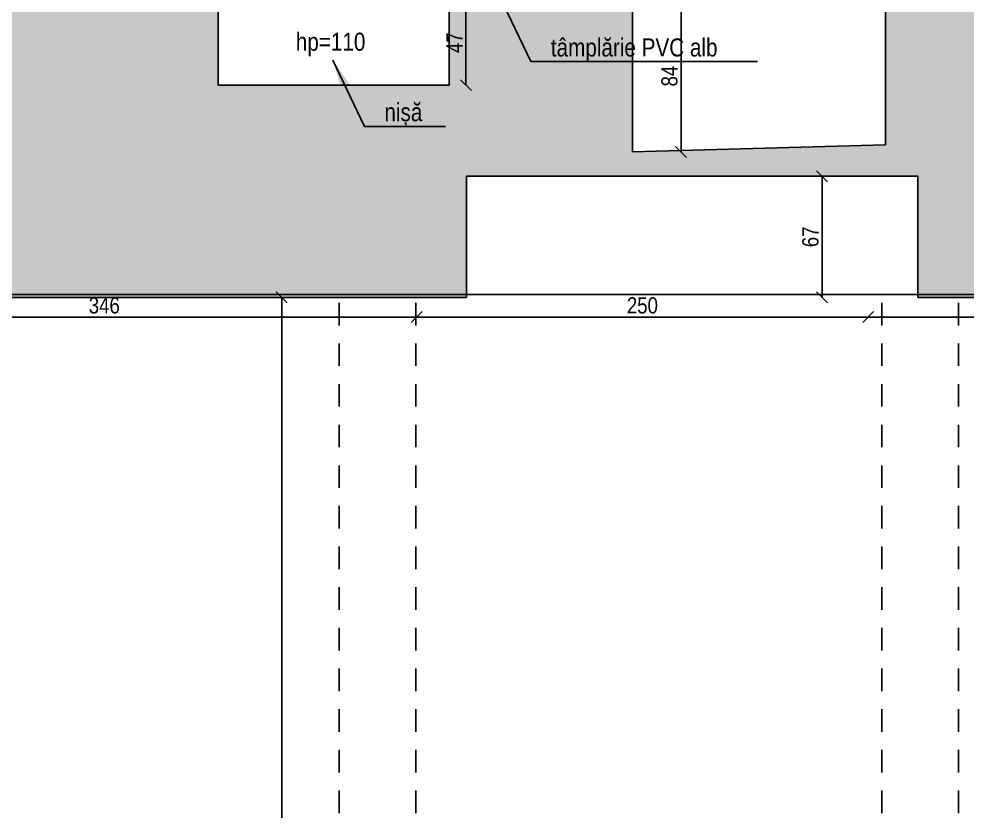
# Model space of a CAD drawing. Header units: metres. Extents: x 493 to 630, y -132 to -15.
# Drawn here: x 557.88 to 563.13, y -85.92 to -81.54 of the extents above; entities that cross this region are included whole.
import ezdxf
from ezdxf import colors
from ezdxf.entities.mleader import LeaderData, LeaderLine
from ezdxf.math import Vec2, Vec3

# ---------------------------------------------------------------- set-up
doc = ezdxf.new("R2010")
doc.units = ezdxf.units.M
doc.header["$MEASUREMENT"] = 0
doc.header["$PDMODE"] = 3
doc.linetypes.add('HIDDEN', pattern=[0.375, 0.25, -0.125])
for name, color, linetype in [('a_caramida', 2, 'Continuous'), ('a_cote_100', 9, 'Continuous'), ('a_cote_50', 9, 'Continuous'), ('a_grinzi', 253, 'HIDDEN'), ('a_pereti_hasuri', 253, 'Continuous'), ('a_text', 7, 'Continuous')]:
    doc.layers.add(name, color=color, linetype=linetype)
doc.layers.add('a_suprafete', color=7, linetype='Continuous', plot=False)
doc.styles.get("Standard").update_dxf_attribs({"font": 'ARIALN.TTF'})
doc.dimstyles.new('50 cote', dxfattribs={"dimtxt": 0.09, "dimasz": 0.06, "dimexe": 0, "dimexo": 0, "dimgap": 0.018, "dimtad": 1, "dimdec": 1, "dimlfac": 100, "dimrnd": 0.5, "dimdsep": 46, "dimtxsty": 'Standard', "dimblk": 'OBLIQUE', "dimcen": 0.00045, "dimclrd": 256, "dimclrt": 4, "dimadec": 1, "dimazin": 0, "dimtfac": 1, "dimtdec": 1, "dimtix": 1, "dimtofl": 0, "dimtmove": 0, "dimatfit": 3, "dimldrblk": 'OBLIQUE', "dimfxl": 0, "dimtolj": 1, "dimtzin": 0, "dimarcsym": 0})

# ---------------------------------------------------------------- blocks, each defined once
blk = doc.blocks.new('_Oblique')
at = {"color": 0, "linetype": 'ByBlock', "lineweight": -2}
blk.add_line((-0.5, -0.5), (0.5, 0.5), dxfattribs=at)
blk = doc.blocks.new('*D34')
at = {"layer": 'a_cote_100', "lineweight": -2, "ltscale": 30}
blk.add_line((560.3581, -81.4346), (560.3581, -81.9046), dxfattribs=at)
at = {"layer": 'Defpoints', "color": 0, "ltscale": 30}
for p in [(560.3581, -81.4346), (560.3581, -81.9046), (560.3581, -81.9046)]:
    blk.add_point(p, dxfattribs=at)
at = {"layer": 'a_cote_100', "lineweight": -2, "ltscale": 30, "xscale": 0.06, "yscale": 0.06, "zscale": 0.06}
for p, rotation in [((560.3581, -81.4346), 90), ((560.3581, -81.9046), 270)]:
    blk.add_blockref('_Oblique', p, dxfattribs=dict(at, rotation=rotation))
at = {"layer": 'a_cote_100', "color": 4, "ltscale": 30, "insert": (560.2951, -81.6696), "char_height": 0.09, "attachment_point": 5, "rotation": 90}
blk.add_mtext('\\A1;47', dxfattribs=at)
blk = doc.blocks.new('*D71')
at = {"layer": 'a_cote_50', "lineweight": -2, "ltscale": 0.3}
blk.add_line((561.5494, -81.4346), (561.5494, -82.2746), dxfattribs=at)
at = {"layer": 'Defpoints', "color": 0, "ltscale": 0.3}
for p in [(560.9629, -81.4346), (561.2392, -82.2746), (561.5494, -82.2746)]:
    blk.add_point(p, dxfattribs=at)
at = {"layer": 'a_cote_50', "lineweight": -2, "ltscale": 0.3, "xscale": 0.06, "yscale": 0.06, "zscale": 0.06}
for p, rotation in [((561.5494, -81.4346), 90), ((561.5494, -82.2746), 270)]:
    blk.add_blockref('_Oblique', p, dxfattribs=dict(at, rotation=rotation))
at = {"layer": 'a_cote_50', "color": 4, "ltscale": 0.3, "insert": (561.4855, -81.8546), "char_height": 0.09, "attachment_point": 5, "rotation": 90}
blk.add_mtext('\\A1;84', dxfattribs=at)
blk = doc.blocks.new('*D147')
at = {"layer": 'a_cote_100', "lineweight": -2, "ltscale": 30}
blk.add_line((559.3378, -92.0096), (559.3378, -83.0796), dxfattribs=at)
at = {"layer": 'Defpoints', "color": 0, "ltscale": 30}
for p in [(559.3378, -83.0796), (559.3378, -83.0796), (559.3378, -92.0096)]:
    blk.add_point(p, dxfattribs=at)
at = {"layer": 'a_cote_100', "lineweight": -2, "ltscale": 30, "xscale": 0.06, "yscale": 0.06, "zscale": 0.06}
for p, rotation in [((559.3378, -83.0796), 90), ((559.3378, -92.0096), 270)]:
    blk.add_blockref('_Oblique', p, dxfattribs=dict(at, rotation=rotation))
at = {"layer": 'a_cote_100', "color": 4, "ltscale": 30, "insert": (559.2738, -87.5446), "char_height": 0.09, "attachment_point": 5, "rotation": 90}
blk.add_mtext('\\A1;893', dxfattribs=at)
blk = doc.blocks.new('*D179')
at = {"layer": 'a_cote_50', "lineweight": -2, "ltscale": 0.3}
blk.add_line((564.5353, -83.1885), (562.5853, -83.1885), dxfattribs=at)
at = {"layer": 'Defpoints', "color": 0, "ltscale": 0.3}
for p in [(562.5853, -83.0796), (564.5353, -83.0796), (562.5853, -83.1885)]:
    blk.add_point(p, dxfattribs=at)
at = {"layer": 'a_cote_50', "lineweight": -2, "ltscale": 0.3, "xscale": 0.06, "yscale": 0.06, "zscale": 0.06, "rotation": 180}
blk.add_blockref('_Oblique', (562.5853, -83.1885), dxfattribs=at)
at = {"layer": 'a_cote_50', "lineweight": -2, "ltscale": 0.3, "xscale": 0.06, "yscale": 0.06, "zscale": 0.06}
blk.add_blockref('_Oblique', (564.5353, -83.1885), dxfattribs=at)
at = {"layer": 'a_cote_50', "color": 4, "ltscale": 0.3, "insert": (563.5603, -83.1246), "char_height": 0.09, "attachment_point": 5}
blk.add_mtext('\\A1;195', dxfattribs=at)
blk = doc.blocks.new('*D180')
at = {"layer": 'a_cote_50', "lineweight": -2, "ltscale": 0.3}
blk.add_line((562.5853, -83.1885), (560.0853, -83.1885), dxfattribs=at)
at = {"layer": 'Defpoints', "color": 0, "ltscale": 0.3}
for p in [(560.0853, -83.0152), (562.5853, -83.0796), (560.0853, -83.1885)]:
    blk.add_point(p, dxfattribs=at)
at = {"layer": 'a_cote_50', "lineweight": -2, "ltscale": 0.3, "xscale": 0.06, "yscale": 0.06, "zscale": 0.06, "rotation": 180}
blk.add_blockref('_Oblique', (560.0853, -83.1885), dxfattribs=at)
at = {"layer": 'a_cote_50', "lineweight": -2, "ltscale": 0.3, "xscale": 0.06, "yscale": 0.06, "zscale": 0.06}
blk.add_blockref('_Oblique', (562.5853, -83.1885), dxfattribs=at)
at = {"layer": 'a_cote_50', "color": 4, "ltscale": 0.3, "insert": (561.3353, -83.1246), "char_height": 0.09, "attachment_point": 5}
blk.add_mtext('\\A1;250', dxfattribs=at)
blk = doc.blocks.new('*D181')
at = {"layer": 'a_cote_50', "lineweight": -2, "ltscale": 0.3}
blk.add_line((560.0853, -83.1885), (556.6253, -83.1885), dxfattribs=at)
at = {"layer": 'Defpoints', "color": 0, "ltscale": 0.3}
for p in [(560.0853, -83.0152), (556.6253, -83.0796), (556.6253, -83.1885)]:
    blk.add_point(p, dxfattribs=at)
at = {"layer": 'a_cote_50', "lineweight": -2, "ltscale": 0.3, "xscale": 0.06, "yscale": 0.06, "zscale": 0.06, "rotation": 180}
blk.add_blockref('_Oblique', (556.6253, -83.1885), dxfattribs=at)
at = {"layer": 'a_cote_50', "lineweight": -2, "ltscale": 0.3, "xscale": 0.06, "yscale": 0.06, "zscale": 0.06}
blk.add_blockref('_Oblique', (560.0853, -83.1885), dxfattribs=at)
at = {"layer": 'a_cote_50', "color": 4, "ltscale": 0.3, "insert": (558.3553, -83.1246), "char_height": 0.09, "attachment_point": 5}
blk.add_mtext('\\A1;346', dxfattribs=at)
blk = doc.blocks.new('*D133')
at = {"layer": 'a_cote_50', "lineweight": -2, "ltscale": 0.3}
blk.add_line((562.3301, -82.4096), (562.3301, -83.0796), dxfattribs=at)
at = {"layer": 'Defpoints', "color": 0, "ltscale": 0.3}
for p in [(562.5853, -82.4096), (562.3301, -83.0796), (562.5853, -83.0796)]:
    blk.add_point(p, dxfattribs=at)
at = {"layer": 'a_cote_50', "lineweight": -2, "ltscale": 0.3, "xscale": 0.06, "yscale": 0.06, "zscale": 0.06}
for p, rotation in [((562.3301, -82.4096), 90), ((562.3301, -83.0796), 270)]:
    blk.add_blockref('_Oblique', p, dxfattribs=dict(at, rotation=rotation))
at = {"layer": 'a_cote_50', "color": 4, "ltscale": 0.3, "insert": (562.2661, -82.7446), "char_height": 0.09, "attachment_point": 5, "rotation": 90}
blk.add_mtext('\\A1;67', dxfattribs=at)

msp = doc.modelspace()

# ---------------------------------------------------------------- hatches: boundary and pattern name
at = {"layer": 'a_pereti_hasuri', "ltscale": 0.3}
h = msp.add_hatch(dxfattribs=at)
h.set_pattern_fill('ANSI33', color=256, scale=0.25, style=0)
h.set_pattern_definition([(45, (-4876.954644, 8292.469365), (-0.04419417382, 0.04419417382), []), (45, (-4876.91045, 8292.469365), (-0.04419417382, 0.04419417382), [0.03125, -0.015625])])
h.paths.add_polyline_path([(570.9455, -83.2146), (570.9453, -81.6911), (570.8653, -81.6911), (570.8655, -80.1546), (570.3005, -80.1546), (570.1405, -80.1546), (570.1405, -81.4546), (569.0505, -81.4546), (569.0505, -82.1946), (567.8505, -82.1946), (567.8505, -81.4546), (566.1505, -81.4546), (566.1505, -82.2046), (564.9105, -82.2046), (564.9105, -81.4546), (563.3505, -81.4546), (563.3505, -78.9346), (562.9905, -78.9346), (562.9905, -81.4346), (562.6805, -81.4346), (562.6805, -82.2346), (561.2805, -82.2746), (561.2805, -81.4346), (560.5705, -81.4346), (560.2655, -81.4346), (560.2655, -81.9046), (558.9855, -81.9046), (558.9855, -81.4346), (557.3355, -81.4346), (557.3355, -82.4346), (556.8355, -82.4346), (556.8355, -82.7846), (555.9855, -82.7846), (555.9855, -82.9846), (555.9855, -83.0596), (556.1555, -83.0596), (556.1555, -83.3396), (556.9005, -83.3396), (556.9005, -83.0796), (560.3605, -83.0796), (560.3605, -82.4096), (562.8605, -82.4096), (562.8605, -83.0796), (564.8105, -83.0796), (564.8105, -83.3396), (565.3505, -83.3396), (565.3505, -82.9996), (568.1553, -82.9996), (568.1553, -83.1296), (568.4449, -83.1296), (568.4449, -83.0646), (570.3153, -83.0646), (570.3153, -83.2146), (570.5905, -83.2146)])

# ---------------------------------------------------------------- linework, layer by layer
at = {"layer": 'a_caramida', "ltscale": 0.3}
for points in [[(563.3505, -78.9346), (562.9905, -78.9346), (562.9905, -81.4346), (562.6805, -81.4346), (562.6805, -82.2346), (561.2805, -82.2746), (561.2805, -81.4346), (560.5705, -81.4346), (560.5705, -81.4346), (560.2655, -81.4346), (560.2655, -81.9046), (558.9855, -81.9046), (558.9855, -81.4346), (557.3355, -81.4346)], [(556.9005, -83.0796), (560.3605, -83.0796), (560.3605, -82.4096), (562.8605, -82.4096), (562.8605, -83.0796), (564.8105, -83.0796)]]:
    msp.add_lwpolyline(points, dxfattribs=at)
at = {"layer": 'a_cote_50', "color": 242, "ltscale": 0.3}
msp.add_lwpolyline([(568.7453, -92.7946), (568.7453, -83.0646), (553.7853, -83.0646), (553.785, -79.3896), (504.215, -79.3896), (506.1203, -92.7946)], close=True, dxfattribs=at)
at = {"layer": 'a_grinzi', "ltscale": 0.5}
for points in [[(559.6553, -92.0096), (559.6553, -83.0796)], [(560.0803, -92.0096), (560.0803, -83.0796)], [(562.6603, -92.0096), (562.6603, -83.0796)], [(563.0853, -92.0096), (563.0853, -83.0796)]]:
    msp.add_lwpolyline(points, dxfattribs=at)
at = {"layer": 'a_suprafete', "ltscale": 0.3}
for points in [[(561.3205, -74.5846), (561.3189, -75.4046), (560.9305, -75.4046), (560.9305, -79.8546), (560.6605, -80.0946), (560.5705, -80.0946), (560.5705, -81.4346), (561.2805, -81.4346), (561.2805, -82.2746), (562.6805, -82.2346), (562.6805, -81.4346), (562.9905, -81.4346), (562.9905, -79.0746), (562.9605, -79.0746), (562.9605, -77.7946), (562.9905, -77.7946), (562.9905, -75.4343), (562.4205, -75.4343), (562.4205, -74.6143)], [(565.3053, -92.0096), (554.6203, -92.0096), (554.6203, -91.7096), (554.2153, -91.7096), (554.2153, -89.3896), (554.0953, -89.3896), (554.0953, -85.6896), (554.2203, -85.6896), (554.2203, -83.0596), (554.6355, -83.0596), (556.1555, -83.0596), (556.1555, -83.3396), (556.9005, -83.3396), (556.9005, -83.0796), (560.3605, -83.0796), (560.3605, -82.4096), (562.8605, -82.4096), (562.8605, -83.0796), (564.8105, -83.0796)]]:
    msp.add_lwpolyline(points, dxfattribs=at)

# ---------------------------------------------------------------- texts
at = {"layer": 'a_text', "insert": (559.4159, -81.7447), "char_height": 0.1, "width": 1.87247, "attachment_point": 7}
msp.add_mtext('hp=110', dxfattribs=at)

# ---------------------------------------------------------------- dimensions: what is measured, and where the dimension line sits
at = {"layer": 'a_cote_100', "ltscale": 30}
for base, p1, p2, picture, middle in [((560.3581, -81.9046), (560.3581, -81.4346), (560.3581, -81.9046), '*D34', (560.2951, -81.6696)), ((559.3378, -83.0796), (559.3378, -92.0096), (559.3378, -83.0796), '*D147', (559.2738, -87.5446))]:
    dim = msp.add_linear_dim(base=base, p1=p1, p2=p2, angle=270, dimstyle='50 cote', dxfattribs=at)
    dim.commit()
    dim.dimension.update_dxf_attribs({"geometry": picture, "text_midpoint": middle})
at = {"layer": 'a_cote_50', "ltscale": 0.3}
for base, p1, p2, angle, picture, middle in [((561.5494, -82.2746), (560.9629, -81.4346), (561.2392, -82.2746), 270, '*D71', (561.4855, -81.8546)), ((556.6253, -83.1885), (560.0853, -83.0152), (556.6253, -83.0796), 180, '*D181', (558.3553, -83.1246)), ((560.0853, -83.1885), (562.5853, -83.0796), (560.0853, -83.0152), 180, '*D180', (561.3353, -83.1246)), ((562.5853, -83.1885), (564.5353, -83.0796), (562.5853, -83.0796), 180, '*D179', (563.5603, -83.1246))]:
    dim = msp.add_linear_dim(base=base, p1=p1, p2=p2, angle=angle, dimstyle='50 cote', override={"dimtmove": 1}, dxfattribs=at)
    dim.commit()
    dim.dimension.update_dxf_attribs({"geometry": picture, "text_midpoint": middle})
dim = msp.add_linear_dim(base=(562.3301, -83.0796), p1=(562.5853, -82.4096), p2=(562.5853, -83.0796), angle=270, dimstyle='50 cote', dxfattribs=at)
dim.commit()
dim.dimension.update_dxf_attribs({"geometry": '*D133', "text_midpoint": (562.2661, -82.7446)})

# ---------------------------------------------------------------- leaders
ml = msp.add_multileader_mtext('Standard')
ml.set_content('{\\fArial Narrow|b0|i0|c238|p34;tâmplărie }PVC alb', color=256)
ml.set_leader_properties()
ml.build(insert=Vec2(0, 0))
ml.multileader.update_dxf_attribs({"text_left_attachment_type": 6, "text_right_attachment_type": 6, "dogleg_length": 0.1, "arrow_head_size": 0})
ctx = ml.context
ctx.base_point, ctx.char_height, ctx.arrow_head_size, ctx.landing_gap_size, ctx.plane_origin = Vec3(560.8182, -81.7739), 0.1, 0, 0.01, Vec3(560.5429, -81.4076)
ctx.left_attachment, ctx.right_attachment = 6, 6
notes = []
notes.append((ctx, [(0, (1, 1, 0), (560.7182, -81.7739), (1, 0), 0.1, [(0, [(560.5429, -81.4076)], 0, [])])]))
ctx.mtext.insert, ctx.mtext.flow_direction = Vec3(560.8282, -81.6462), 5
ml = msp.add_multileader_mtext('Standard')
ml.set_content('niș{\\fArial Narrow|b0|i0|c238|p34;ă}', color=256)
ml.set_leader_properties()
ml.build(insert=Vec2(0, 0))
ml.multileader.update_dxf_attribs({"text_left_attachment_type": 6, "text_right_attachment_type": 6, "dogleg_length": 0.1, "arrow_head_size": 0})
ctx = ml.context
ctx.base_point, ctx.char_height, ctx.arrow_head_size, ctx.landing_gap_size, ctx.plane_origin = Vec3(559.8967, -82.1338), 0.1, 0, 0.01, Vec3(559.6214, -81.7674)
ctx.left_attachment, ctx.right_attachment = 6, 6
notes.append((ctx, [(0, (1, 1, 0), (559.7967, -82.1338), (1, 0), 0.1, [(0, [(559.6214, -81.7674)], 0, [])])]))
ctx.mtext.insert, ctx.mtext.flow_direction = Vec3(559.9067, -82.0044), 5
for ctx, leaders in notes:
    for number, flags, end, landing, length, lines in leaders:
        leader = LeaderData()
        leader.index, (leader.has_last_leader_line, leader.has_dogleg_vector, leader.attachment_direction) = number, flags
        leader.last_leader_point, leader.dogleg_vector, leader.dogleg_length = Vec3(end), Vec3(landing), length
        for number, points, colour, breaks in lines:
            line = LeaderLine()
            line.index, line.vertices, line.color, line.breaks = number, Vec3.list(points), colors.encode_raw_color(colour), breaks
            leader.lines.append(line)
        ctx.leaders.append(leader)

doc.saveas('drawing.dxf')
